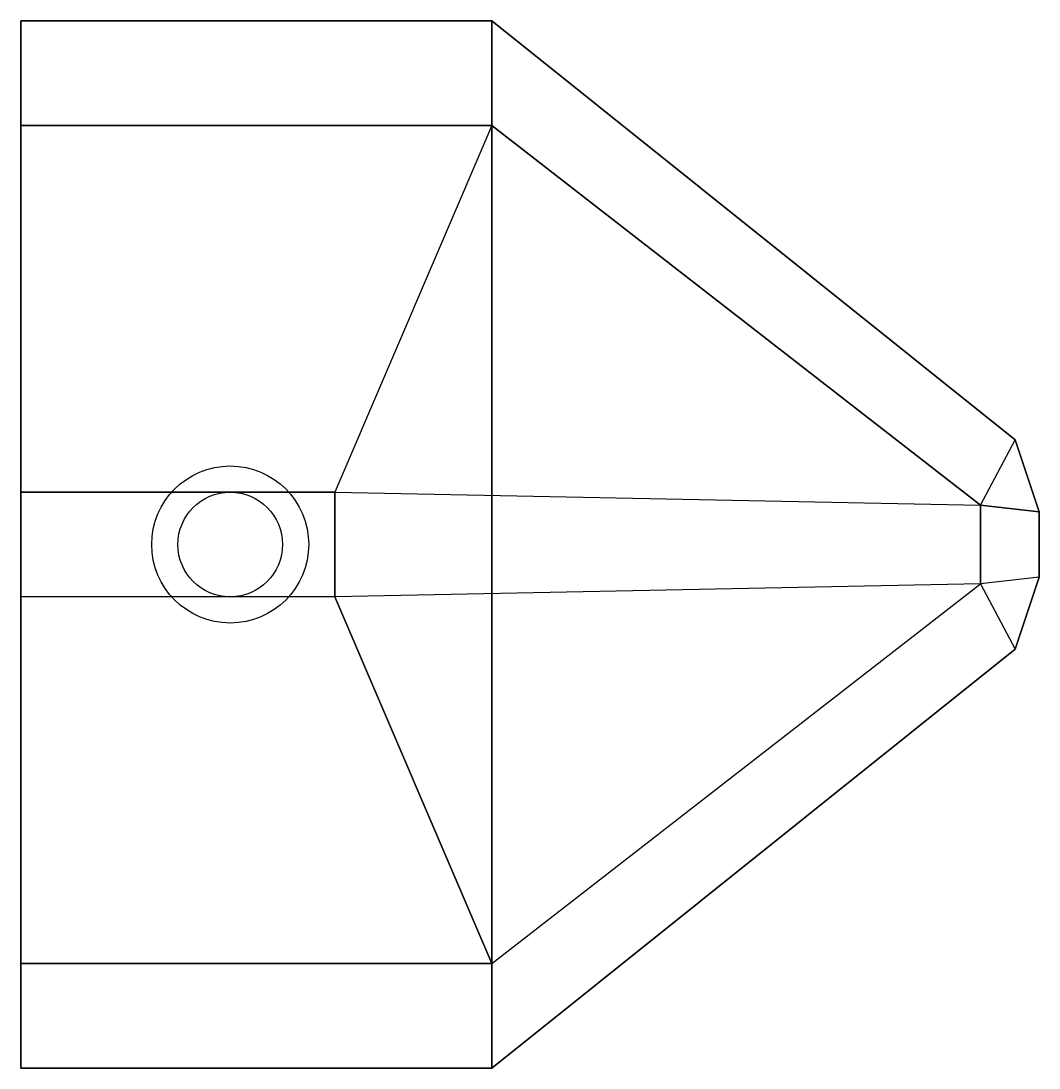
# Model space of a CAD drawing. Extents: x 0 to 1168, y 0 to 1200.
import ezdxf

# ---------------------------------------------------------------- set-up
doc = ezdxf.new("R2010")
doc.units = 0
doc.header["$MEASUREMENT"] = 0
doc.layers.add('3D', color=4, linetype='CONTINUOUS')

msp = doc.modelspace()

# ---------------------------------------------------------------- linework, layer by layer
at = {"layer": '3D'}
for centre, radius in [((240, 600, 1380), 90), ((240, 600, 1260), 60)]:
    msp.add_circle(centre, radius, dxfattribs=at)
at = {"layer": '3D', "linetype": 'CONTINUOUS'}
for points in [[(0, 1200), (540, 1200), (540, 1200, 1260), (0, 1200, 1260)], [(0, 0, 1260), (0, 1200, 1260), (540, 1200, 1260), (540, 0, 1260)], [(0, 0, 1260), (0, 1200, 1260), (0, 1200, 60), (0, 0, 60)], [(540, 0, 1260), (540, 1200, 1260), (540, 1200, 1020), (540, 0, 1020)], [(540, 1080, 1020), (540, 1200, 1020), (540, 1200, 300), (540, 1080, 300)], [(540, 1200), (1140, 720), (1140, 720, 300), (540, 1200, 300)], [(540, 1200, 300), (540, 1080, 300), (1100.5, 645.2, 300), (1140, 720, 300)], [(540, 1080, 60), (540, 1080, 1020), (0, 1080, 1020), (0, 1080, 60)], [(540, 1080, 60), (360, 660, -180), (0, 660, -180), (0, 1080, 60)], [(0, 1080, 60), (0, 660, -180), (0, 540, -180), (0, 120, 60)], [(540, 1080, 60), (360, 660, -180), (1100.5, 645.2)], [(1100.5, 645.2, 300), (1140, 720, 300), (1167.6, 637.5, 300)], [(1140, 720), (1167.6, 637.5), (1167.6, 637.5, 300), (1140, 720, 300)], [(360, 540, -180), (0, 540, -180), (0, 660, -180), (360, 660, -180)], [(1100.5, 645.2), (1100.5, 554.8), (360, 540, -180), (360, 660, -180)], [(1100.5, 554.8, 300), (1100.5, 645.2, 300), (1167.6, 637.5, 300), (1167.6, 562.5, 300)], [(1167.6, 562.5), (1167.6, 637.5), (1167.6, 637.5, 300), (1167.6, 562.5, 300)], [(1100.5, 554.8), (360, 540, -180), (540, 120, 60)], [(540, 0, 300), (540, 120, 300), (1100.5, 554.8, 300), (1140, 480, 300)], [(1100.5, 554.8, 300), (1140, 480, 300), (1167.6, 562.5, 300)], [(1140, 480), (1167.6, 562.5), (1167.6, 562.5, 300), (1140, 480, 300)], [(540, 120, 60), (360, 540, -180), (0, 540, -180), (0, 120, 60)], [(540, 0), (1140, 480), (1140, 480, 300), (540, 0, 300)], [(540, 120, 60), (540, 120, 1020), (0, 120, 1020), (0, 120, 60)], [(540, 0, 1020), (540, 120, 1020), (540, 120, 300), (540, 0, 300)], [(0, 0), (540, 0), (540, 0, 1260), (0, 0, 1260)]]:
    msp.add_3dface(points, dxfattribs=at)

doc.saveas('drawing.dxf')
